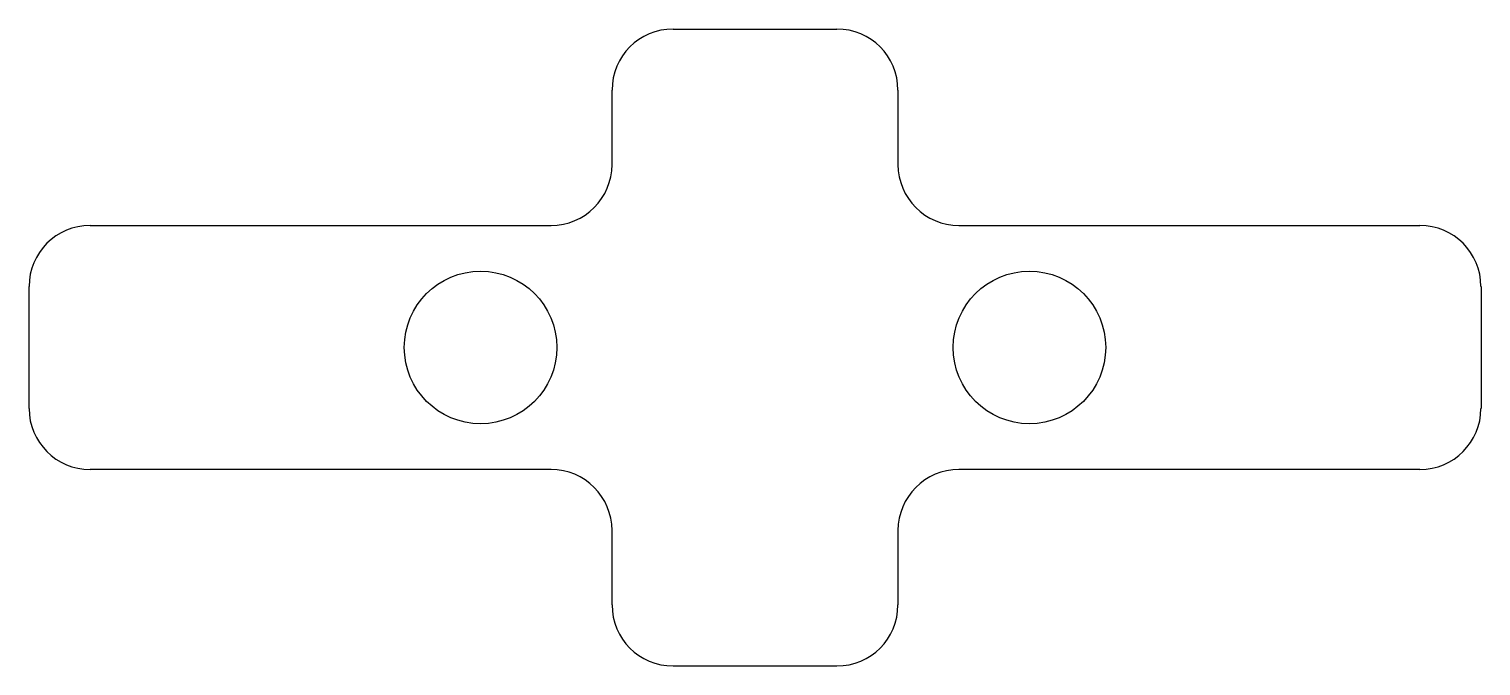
# Model space of a CAD drawing. Header units: millimetres. Extents: x -76 to 76, y -75 to -8.
import ezdxf

# ---------------------------------------------------------------- set-up
doc = ezdxf.new("R2010")
doc.units = ezdxf.units.MM

msp = doc.modelspace()

# ---------------------------------------------------------------- linework, layer by layer
at = {"color": 7, "linetype": 'Continuous', "lineweight": 25}
for p, q in [((-8.53, -8.37), (8.53, -8.37)), ((-14.88, -22.46), (-14.88, -14.72)), ((14.88, -14.72), (14.88, -22.46)), ((-69.22, -28.81), (-21.23, -28.81)), ((21.23, -28.81), (69.22, -28.81)), ((-75.58, -35.16), (-75.58, -47.86)), ((75.58, -35.16), (75.58, -47.86)), ((-21.23, -54.21), (-69.22, -54.21)), ((69.22, -54.21), (21.23, -54.21)), ((-14.88, -68.31), (-14.88, -60.56)), ((14.88, -60.56), (14.88, -68.31)), ((-8.53, -74.66), (8.53, -74.66))]:
    msp.add_line(p, q, dxfattribs=at)
for centre in [(-28.57, -41.51), (28.57, -41.51)]:
    msp.add_circle(centre, 7.94, dxfattribs=at)
for centre, start, end in [((-8.53, -14.72), 90, 180), ((8.53, -14.72), 0, 90), ((-21.23, -22.46), 270, 0), ((21.23, -22.46), 180, 270), ((-69.22, -35.16), 90, 180), ((69.22, -35.16), 0, 90), ((-69.22, -47.86), 180, 270), ((69.22, -47.86), 270, 0), ((-21.23, -60.56), 0, 90), ((21.23, -60.56), 90, 180), ((-8.53, -68.31), 180, 270), ((8.53, -68.31), 270, 0)]:
    msp.add_arc(centre, 6.35, start, end, dxfattribs=at)

doc.saveas('drawing.dxf')
